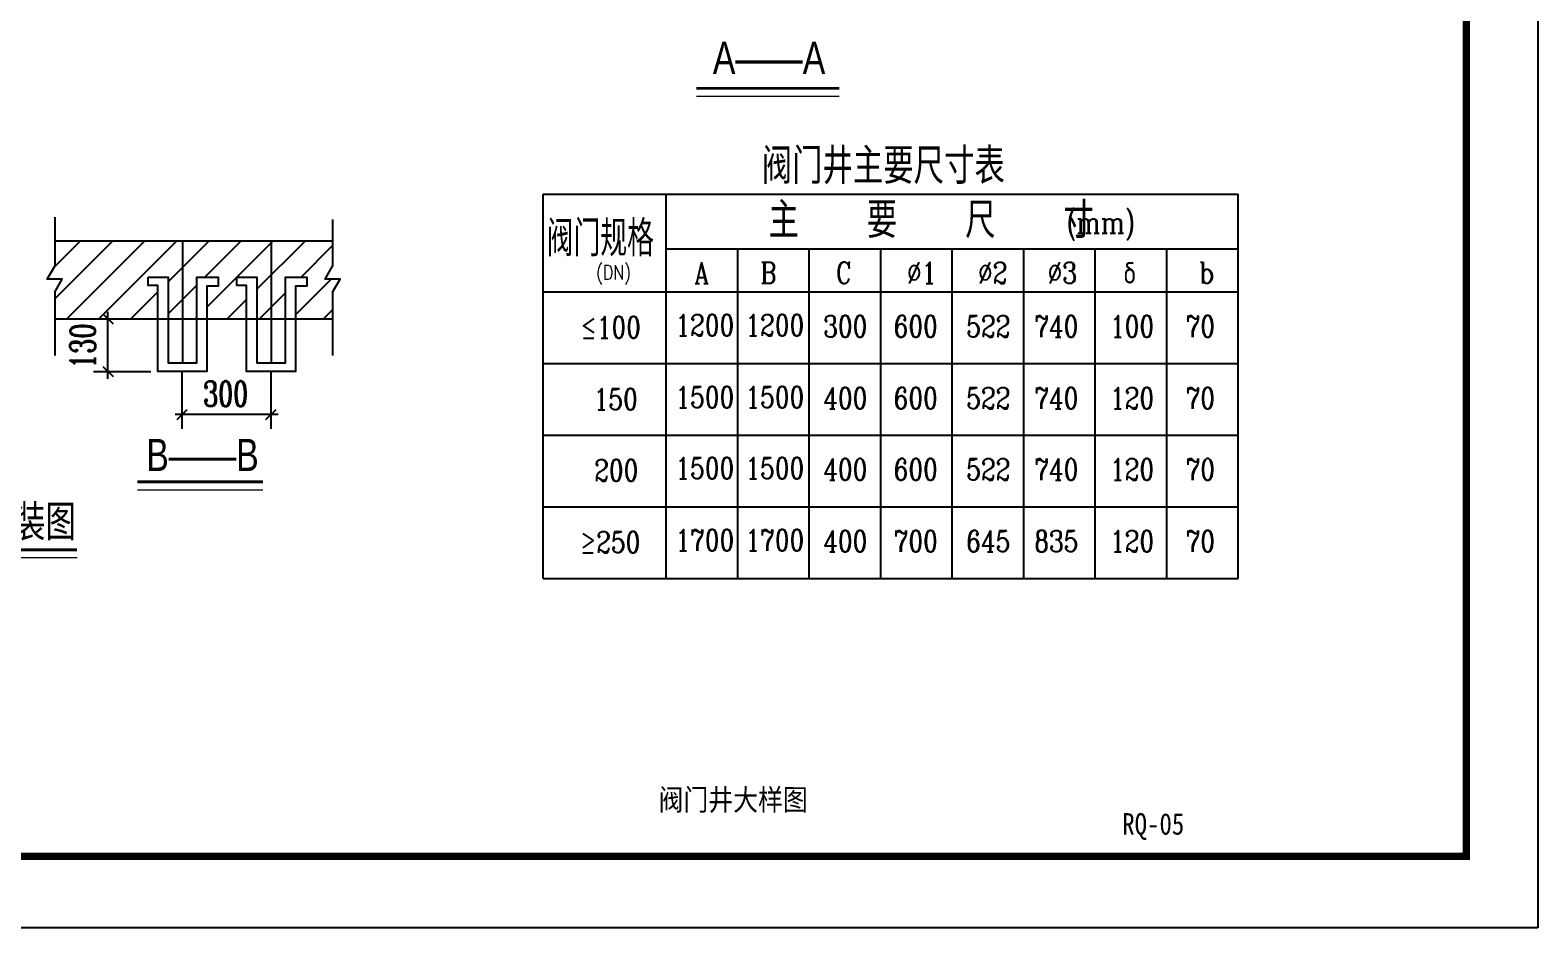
# Model space of a CAD drawing. Extents: x 784 to 1204, y 86 to 383.
# Drawn here: x 993.2 to 1204, y 86.4 to 212 of the extents above; entities that cross this region are included whole.
import ezdxf
from ezdxf.enums import TextEntityAlignment as Align
from ezdxf.lldxf.tags import DXFTag

# ---------------------------------------------------------------- set-up
doc = ezdxf.new("R2010")
doc.units = 0
doc.header["$LTSCALE"] = 0.125
for name, color, linetype in [('0-BZ', 7, 'Continuous'), ('11', 7, 'Continuous'), ('13', 7, 'Continuous'), ('3', 2, 'Continuous'), ('GPSCOMMON', 7, 'Continuous'), ('K1', 7, 'Continuous')]:
    doc.layers.add(name, color=color, linetype=linetype)
doc.layers.add('5', color=1, linetype='Continuous', lineweight=18)
doc.styles.add('-宋体', font='', dxfattribs={"width": 0.8})
doc.styles.add('AR', font='arial.ttf', dxfattribs={"width": 0.75})
doc.styles.add('HZ', font='romans.shx', dxfattribs={"width": 0.6, "bigfont": 'hztxt.shx'})
doc.styles.add('UU', font='COMPLEX.SHX', dxfattribs={"width": 0.8, "bigfont": 'hztxt.shx'})
doc.styles.get('-宋体').set_extended_font_data('SimSun')
tags = doc.linetypes.add('HI1', pattern=[6, 4, -2]).pattern_tags.tags
tags[6:7] = [DXFTag(74, 4), DXFTag(75, 0), DXFTag(340, '0'), DXFTag(46, 1.0), DXFTag(50, 0.0), DXFTag(44, 0.0), DXFTag(45, 0.0)]
tags[4:5] = [DXFTag(74, 4), DXFTag(75, 0), DXFTag(340, '0'), DXFTag(46, 1.0), DXFTag(50, 0.0), DXFTag(44, 0.0), DXFTag(45, 0.0)]

# ---------------------------------------------------------------- blocks, each defined once
blk = doc.blocks.new('A$C1D280059')
at = {"layer": 'K1', "linetype": 'Continuous'}
blk.add_lwpolyline([(210, 0), (0, 0), (0, 148.5), (210, 148.5)], close=True, dxfattribs=at)
at = {"layer": 'K1', "linetype": 'Continuous', "const_width": 0.5}
blk.add_lwpolyline([(12.5, 143.5), (205, 143.5), (205, 5), (12.5, 5)], close=True, dxfattribs=at)

msp = doc.modelspace()

# ---------------------------------------------------------------- hatches: boundary and pattern name
h = msp.add_hatch()
h.set_pattern_fill('ANSI31', color=0, style=0)
h.set_pattern_definition([(45, (1043.1678, 108.7425), (-2.24506, 2.24506), [])])
h.paths.add_polyline_path([(996.59, 182.53), (996.59, 178.98), (995.55, 177.17), (996.59, 177.17), (997.65, 177.17), (996.59, 175.34), (996.59, 171.6), (1011, 171.6), (1011, 176.24), (1009.64, 176.24), (1009.64, 177.44), (1012.44, 177.44), (1012.44, 171.6), (1014.44, 171.6), (1014.44, 182.53)])
h.paths.add_polyline_path([(1014.44, 182.53), (1014.44, 171.6), (1016.44, 171.6), (1016.44, 177.44), (1019.44, 177.44), (1019.44, 176.19), (1017.84, 176.19), (1017.84, 171.6), (1023.42, 171.6), (1023.42, 176.24), (1022.06, 176.24), (1022.06, 177.44), (1024.86, 177.44), (1024.86, 171.6), (1026.86, 171.6), (1026.86, 182.53)])
h.paths.add_polyline_path([(1026.86, 182.53), (1026.86, 171.6), (1028.86, 171.6), (1028.86, 177.44), (1031.86, 177.44), (1031.86, 176.19), (1030.26, 176.19), (1030.26, 171.6), (1035.45, 171.6), (1035.45, 175.36), (1035.45, 175.35), (1036.5, 177.17), (1035.45, 177.17), (1034.4, 177.17), (1035.45, 178.98), (1035.45, 182.53)])

# ---------------------------------------------------------------- linework, layer by layer
at = {"color": 0}
for p, q in [((996.59, 182.53), (1035.45, 182.53)), ((996.59, 171.6), (1035.45, 171.6))]:
    msp.add_line(p, q, dxfattribs=at)
at = {"color": 0, "linetype": 'HI1'}
for p, q in [((1014.44, 182.53), (1014.44, 165.44)), ((1026.86, 182.53), (1026.86, 165.44))]:
    msp.add_line(p, q, dxfattribs=at)
at = {"color": 0}
for points in [[(996.59, 185.82), (996.59, 178.98)], [(1035.45, 185.51), (1035.45, 178.98)], [(996.59, 177.17), (995.55, 177.17), (996.59, 178.98)], [(996.59, 175.36), (996.6, 175.35), (997.65, 177.17), (996.59, 177.17)], [(1009.64, 177.44), (1012.44, 177.44), (1012.44, 165.44), (1016.44, 165.44), (1016.44, 177.44), (1019.44, 177.44), (1019.44, 176.19), (1017.84, 176.19), (1017.84, 164.24), (1011, 164.24), (1011, 176.24), (1009.64, 176.24), (1009.64, 177.44)], [(1022.06, 177.44), (1024.86, 177.44), (1024.86, 165.44), (1028.86, 165.44), (1028.86, 177.44), (1031.86, 177.44), (1031.86, 176.19), (1030.26, 176.19), (1030.26, 164.24), (1023.42, 164.24), (1023.42, 176.24), (1022.06, 176.24), (1022.06, 177.44)], [(1035.45, 177.17), (1034.4, 177.17), (1035.45, 178.98)], [(1035.45, 175.36), (1035.45, 175.35), (1036.5, 177.17), (1035.45, 177.17)], [(996.59, 175.36), (996.59, 166.48)], [(1035.45, 175.36), (1035.45, 166.48)]]:
    msp.add_lwpolyline(points, dxfattribs=at)
at = {"layer": '13', "color": 0}
for p, q in [((1064.91, 135.27), (1064.91, 189.02)), ((1064.91, 189.02), (1162.1, 189.02)), ((1082.12, 135.27), (1082.12, 189.02)), ((1162.1, 135.27), (1162.1, 189.02)), ((1082.1, 181.37), (1162.1, 181.37)), ((1092.1, 135.27), (1092.1, 181.37)), ((1102.1, 135.27), (1102.1, 181.37)), ((1112.1, 135.27), (1112.1, 181.37)), ((1122.1, 135.27), (1122.1, 181.37)), ((1132.1, 135.27), (1132.1, 181.37)), ((1142.1, 135.27), (1142.1, 181.37)), ((1152.1, 135.27), (1152.1, 181.37)), ((1064.91, 175.37), (1162.1, 175.37)), ((1002.03, 171.6), (1010.03, 171.6)), ((1004.03, 163.23), (1004.03, 172.6)), ((1064.91, 165.37), (1162.1, 165.37)), ((1002.03, 164.23), (1010.03, 164.23)), ((1014.42, 156.24), (1014.42, 164.24)), ((1026.84, 156.24), (1026.84, 164.24)), ((1027.84, 158.24), (1013.42, 158.24)), ((1064.91, 155.32), (1162.1, 155.32)), ((1064.91, 145.32), (1162.1, 145.32)), ((1064.91, 135.27), (1162.1, 135.27))]:
    msp.add_line(p, q, dxfattribs=at)
at = {"layer": '3', "color": 0}
for p, q in [((1003.32, 172.31), (1004.74, 170.89)), ((1003.32, 164.94), (1004.74, 163.52)), ((1013.71, 157.53), (1015.12, 158.94)), ((1026.13, 157.53), (1027.55, 158.94))]:
    msp.add_line(p, q, dxfattribs=at)
at = {"layer": '3', "color": 0, "const_width": 0.4}
for points in [[(1086.33, 203.84), (1106.31, 203.84)], [(1008.16, 148.8), (1025.71, 148.8)], [(977.74, 139.3), (999.72, 139.3)]]:
    msp.add_lwpolyline(points, dxfattribs=at)
at = {"layer": '5', "color": 0}
for p, q in [((1086.33, 202.75), (1106.31, 202.75)), ((1008.16, 147.71), (1025.71, 147.71)), ((977.74, 138.21), (999.72, 138.21))]:
    msp.add_line(p, q, dxfattribs=at)

# ---------------------------------------------------------------- block references
at = {"layer": 'GPSCOMMON', "color": 0, "xscale": 2, "yscale": 2, "zscale": 2}
msp.add_blockref('A$C1D280059', (784.01, 86.44), dxfattribs=at)

# ---------------------------------------------------------------- texts
at = {"layer": '0-BZ', "color": 0, "ltscale": 15, "style": '-宋体', "width": 0.85}
for s, p in [('阀门井大样图', (1091.47, 104.4)), ('RQ-05', (1150.22, 100.62))]:
    msp.add_text(s, height=3, rotation=359.9624, dxfattribs=at).set_placement(p, align=Align.MIDDLE)
at = {"layer": '11', "color": 0, "style": 'HZ'}
for s, width, p in [('阀门井主要尺寸表', 0.85, (1095.46, 190.47)), ('主   要   尺   寸', 0.85, (1096.41, 182.9)), ('阀门规格', 0.75, (1065.39, 180.34)), ('爬梯安装图', 0.85, (978.29, 140.62))]:
    msp.add_text(s, height=5, dxfattribs=dict(at, width=width)).set_placement(p)
at = {"layer": '13', "color": 0}
for s, height, style, width, p in [('A——A', 4.5, 'AR', 0.75, (1088.63, 205.86)), ('(mm)', 3, 'UU', 0.8, (1138.03, 183.57)), ('(DN)', 2, 'UU', 0.8, (1072.29, 177.09)), ('A', 3, 'UU', 0.8, (1086.03, 176.54)), ('B', 3, 'UU', 0.8, (1095.26, 176.54)), ('C', 3, 'UU', 0.8, (1105.83, 176.54)), ('%%c1', 3, 'UU', 0.8, (1115.77, 176.54)), ('%%c2', 3, 'UU', 0.8, (1125.71, 176.54)), ('%%c3', 3, 'UU', 0.8, (1135.44, 176.54)), ('δ', 3, 'UU', 0.8, (1146.02, 176.54)), ('b', 3, 'UU', 0.8, (1156.6, 176.54)), ('≤100', 3, 'UU', 0.8, (1070.13, 168.92)), ('1200', 3, 'UU', 0.8, (1083.39, 169.21)), ('1200', 3, 'UU', 0.8, (1093.18, 169.21)), ('300', 3, 'UU', 0.8, (1104.06, 169.05)), ('600', 3, 'UU', 0.8, (1113.92, 169.05)), ('522', 3, 'UU', 0.8, (1124.07, 169.05)), ('740', 3, 'UU', 0.8, (1133.58, 169.05)), ('100', 3, 'UU', 0.8, (1144.17, 169.05)), ('70', 3, 'UU', 0.8, (1154.74, 169.05)), ('150', 3, 'UU', 0.8, (1071.96, 158.87)), ('1500', 3, 'UU', 0.8, (1083.39, 159.16)), ('1500', 3, 'UU', 0.8, (1093.18, 159.16)), ('400', 3, 'UU', 0.8, (1104.06, 159)), ('600', 3, 'UU', 0.8, (1113.92, 159)), ('522', 3, 'UU', 0.8, (1124.07, 159)), ('740', 3, 'UU', 0.8, (1133.58, 159)), ('120', 3, 'UU', 0.8, (1144.17, 159)), ('70', 3, 'UU', 0.8, (1154.74, 159)), ('B——B', 4.5, 'AR', 0.75, (1009.4, 150.32)), ('200', 3, 'UU', 0.8, (1072.03, 148.92)), ('1500', 3, 'UU', 0.8, (1083.39, 149.21)), ('1500', 3, 'UU', 0.8, (1093.18, 149.21)), ('400', 3, 'UU', 0.8, (1104.06, 149.05)), ('600', 3, 'UU', 0.8, (1113.92, 149.05)), ('522', 3, 'UU', 0.8, (1124.07, 149.05)), ('740', 3, 'UU', 0.8, (1133.58, 149.05)), ('120', 3, 'UU', 0.8, (1144.17, 149.05)), ('70', 3, 'UU', 0.8, (1154.74, 149.05)), ('≥250', 3, 'UU', 0.8, (1070.05, 138.87)), ('1700', 3, 'UU', 0.8, (1083.39, 139.16)), ('1700', 3, 'UU', 0.8, (1093.18, 139.16)), ('400', 3, 'UU', 0.8, (1104.06, 139)), ('700', 3, 'UU', 0.8, (1113.92, 139)), ('645', 3, 'UU', 0.8, (1124.07, 139)), ('835', 3, 'UU', 0.8, (1133.58, 139)), ('120', 3, 'UU', 0.8, (1144.17, 139)), ('70', 3, 'UU', 0.8, (1154.74, 139))]:
    msp.add_text(s, height=height, dxfattribs=dict(at, style=style, width=width)).set_placement(p)
at = {"layer": '13', "color": 0, "style": 'UU', "width": 0.7}
msp.add_text('130', height=3.5, rotation=90, dxfattribs=at).set_placement((1002.26, 167.79), align=Align.CENTER)
msp.add_text('300', height=3.5, dxfattribs=at).set_placement((1020.49, 159.37), align=Align.CENTER)

doc.saveas('drawing.dxf')
